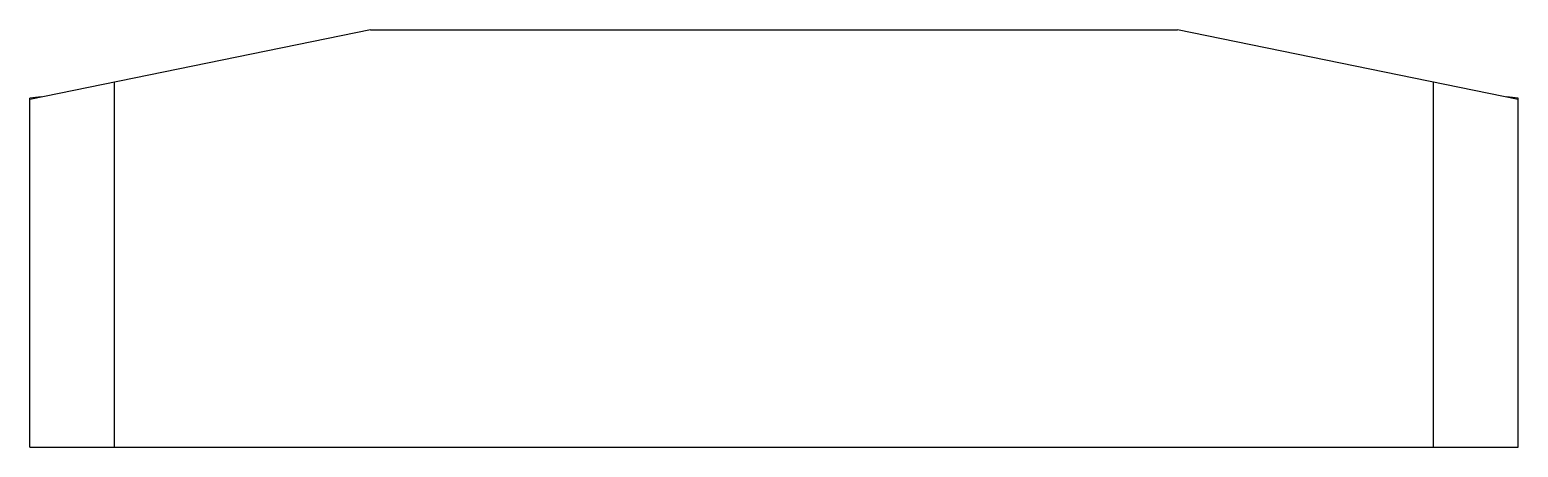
# Paper-space layout '_Left' of a CAD drawing. Header units: millimetres. Extents: x -10.7 to 0, y 0 to 3.
import ezdxf

# ---------------------------------------------------------------- set-up
doc = ezdxf.new("R2010")
doc.units = ezdxf.units.MM

psp = doc.layouts.new('_Left')

# ---------------------------------------------------------------- linework, layer by layer
at = {"color": 7, "linetype": 'Continuous', "lineweight": 25}
for p, q in [((-8.251, 3), (-10.7, 2.5)), ((-8.251, 3), (-2.449, 3)), ((0, 2.5), (-2.449, 3)), ((-10.09, 0), (-10.09, 2.625)), ((-0.61, 0), (-0.61, 2.625)), ((-10.617, 2.517), (-10.7, 2.509)), ((-10.7, 0), (-10.7, 2.509)), ((0, 2.509), (-0.083, 2.517)), ((0, 0), (0, 2.509)), ((-10.7, 0), (0, 0))]:
    psp.add_line(p, q, dxfattribs=at)

doc.saveas('drawing.dxf')
